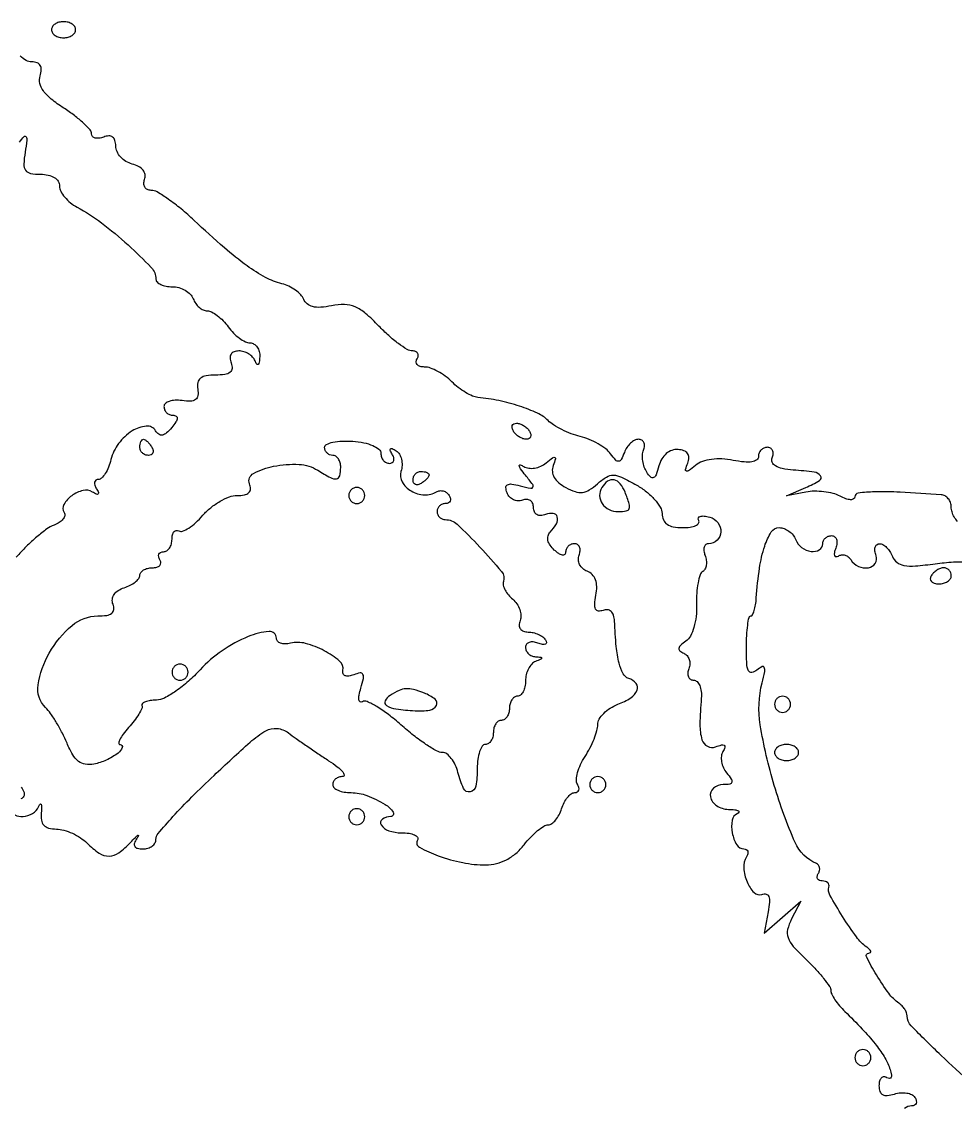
# Model space of a CAD drawing. Extents: x 254 to 922, y 86 to 1093.
# Drawn here: x 378.3 to 494.5, y 219.9 to 355 of the extents above; entities that cross this region are included whole.
import ezdxf

# ---------------------------------------------------------------- set-up
doc = ezdxf.new("R2010")
doc.units = 0

msp = doc.modelspace()

# ---------------------------------------------------------------- linework, layer by layer
for points in [[(382, 354, 0.148195), (382.115568, 353.618646, 0.098894), (382.440625, 353.29375, 0.082425), (382.926543, 353.074694, 0.064853), (383.5, 353, 0.064853), (384.073457, 353.074694, 0.082425), (384.559375, 353.29375, 0.098894), (384.884432, 353.618646, 0.148195), (385, 354, 0.148195), (384.884432, 354.381354, 0.098894), (384.559375, 354.70625, 0.082425), (384.073457, 354.925306, 0.064853), (383.5, 355, 0.064853), (382.926543, 354.925306, 0.082425), (382.440625, 354.70625, 0.098894), (382.115568, 354.381354, 0.148195)], [(441.5, 304, -0.076764), (441.661825, 303.617617, -0.154201), (441.642737, 303.29375, -0.186277), (441.449529, 303.079239, -0.117858), (441.118034, 303, -0.085235), (440.689814, 303.073533, -0.053414), (440.230237, 303.29375, -0.051777), (439.810561, 303.617474, -0.064269), (439.5, 304, -0.076764), (439.338175, 304.382383, -0.154201), (439.357263, 304.70625, -0.186277), (439.550471, 304.920761, -0.117858), (439.881966, 305, -0.085235), (440.310186, 304.926467, -0.053414), (440.769763, 304.70625, -0.051777), (441.189439, 304.382526, -0.064269)], [(422.997995, 301.25, 0.083336), (423.078906, 300.772617, 0.092671), (423.310497, 300.367188, 0.100389), (423.654919, 300.096062, 0.117226), (424.059017, 300, 0.132745), (424.403738, 300.093162, 0.19028), (424.59735, 300.339137, 0.143226), (424.599686, 300.712617, 0.068937), (424.404508, 301.154508, -0.02892), (424.152518, 301.620469, -0.335981), (424.193177, 301.810911, -0.299159), (424.398714, 301.837955, -0.025763), (424.886169, 301.570352, -0.120635), (425.29924, 301.150378, -0.07597), (425.559169, 300.509582, -0.068858), (425.632156, 299.75327, -0.066608), (425.498887, 298.996494, 0.212739), (425.646391, 297.683778, 0.130125), (426.772313, 296.567987, 0.115777), (428.418717, 296.073888, 0.154872), (429.921953, 296.451764, -0.10732), (430.328655, 296.595517, -0.099532), (430.770231, 296.563455, -0.095796), (431.178663, 296.36013, -0.091331), (431.489919, 296.016312, -0.080893), (431.650552, 295.627895, -0.159256), (431.622439, 295.298542, -0.183522), (431.412891, 295.079835, -0.111402), (431.059017, 295, 0.093332), (430.654762, 294.923877, 0.09642), (430.311086, 294.70625, 0.099167), (430.081062, 294.381556, 0.105053), (430, 294, 0.100842), (430.077756, 293.618388, 0.098351), (430.29894, 293.29375, 0.09751), (430.629259, 293.076277, 0.097263), (431.017666, 293, -0.189902), (432.475212, 292.425709, -0.01671), (435.335234, 289.573185, -0.014869), (438.023619, 286.5299, -0.259493), (438.259274, 285.277823, 0.14163), (438.240578, 284.814861, 0.060011), (438.462066, 284.228041, 0.052725), (438.867561, 283.617333, 0.04668), (439.407254, 283.076972, -0.070056), (439.929728, 282.502682, -0.065604), (440.287328, 281.79394, -0.069895), (440.432842, 281.063746, -0.106285), (440.33357, 280.426887, 0.087771), (440.22161, 279.848829, 0.158226), (440.361733, 279.392015, 0.156254), (440.745289, 279.100848, 0.085033), (441.333994, 279, -0.05733), (441.971433, 278.92667, -0.050123), (442.606717, 278.709615, -0.052853), (443.145919, 278.390053, -0.094432), (443.492921, 278.011454, -0.1144), (443.606889, 277.674071, -0.32948), (443.487528, 277.474315, -0.155351), (443.131719, 277.443138, -0.036408), (442.551938, 277.618443, 0.062551), (441.958032, 277.764706, 0.10915), (441.455882, 277.713861, 0.151163), (441.125847, 277.479041, 0.164546), (441, 277.106989, 0.110066), (441.095479, 276.678508, 0.09357), (441.367188, 276.301987, 0.088617), (441.772628, 276.035002, 0.085831), (442.25, 275.921053, -0.011437), (442.903389, 275.864758, -0.382689), (443, 275.757018, -0.295955), (442.909806, 275.617987, -0.009076), (442.25, 275.337719, 0.113869), (441.771682, 275.003208, 0.064373), (441.367188, 274.418476, 0.059088), (441.09311, 273.687147, 0.060204), (441, 272.916667, -0.050201), (440.926177, 272.183242, -0.070178), (440.70625, 271.563021, -0.090315), (440.38175, 271.145793, -0.184457), (440, 271, 0.148195), (439.618646, 270.884432, 0.098894), (439.29375, 270.559375, 0.082425), (439.074694, 270.073457, 0.064853), (439, 269.5, -0.064853), (438.925306, 268.926543, -0.082425), (438.70625, 268.440625, -0.098894), (438.381354, 268.115568, -0.148195), (438, 268, 0.148195), (437.618646, 267.884432, 0.098894), (437.29375, 267.559375, 0.082425), (437.074694, 267.073457, 0.064853), (437, 266.5, -0.064853), (436.925306, 265.926543, -0.082425), (436.70625, 265.440625, -0.098894), (436.381354, 265.115568, -0.148195), (436, 265, 0.254951), (435.615738, 264.790443, 0.06271), (435.29375, 264.11875, 0.048861), (435.072766, 263.149251, 0.031626), (435, 262, -0.04225), (434.814459, 259.808184, -0.308619), (434.120175, 259.088723, -0.349453), (433.289967, 259.508209, -0.046197), (432.589356, 261.5, 0.046058), (432.253202, 262.456511, 0.056714), (431.764544, 263.265625, 0.067192), (431.205994, 263.818171, 0.162871), (430.662601, 264, -0.129762), (429.941803, 264.190268, -0.017852), (428.60823, 265.01131, -0.019502), (427.07042, 266.124472, -0.015379), (425.493541, 267.442758, 0.018727), (423.944138, 268.72055, 0.027888), (422.490557, 269.707359, 0.026712), (421.274503, 270.351682, 0.25199), (420.704754, 270.317528, -0.267657), (420.417788, 270.308767, -0.245713), (420.250596, 270.555057, -0.080658), (420.278385, 271.152702, -0.02498), (420.508266, 272.026042, 0.019129), (420.836077, 273.214772, 0.181552), (420.769672, 273.729234, 0.322682), (420.418625, 273.90271, 0.05032), (419.627395, 273.68726, -0.051131), (419.003744, 273.518525, -0.131756), (418.543189, 273.564708, -0.210944), (418.29574, 273.808394, -0.147162), (418.261996, 274.204235, 0.274908), (417.858927, 275.383397, 0.055926), (415.951026, 276.669495, 0.054598), (413.62096, 277.579419, 0.125164), (411.75, 277.605955, -0.054818), (411.080172, 277.521567, -0.088368), (410.514063, 277.613205, -0.123514), (410.139658, 277.859865, -0.18778), (410, 278.21862, 0.439833), (409.075009, 279.066724, 0.076437), (406.482122, 278.434267, 0.05289), (403.231646, 276.669028, 0.056549), (400.503632, 274.294808, -0.026536), (399.042678, 272.860815, -0.029591), (397.488002, 271.644578, -0.030865), (396.055958, 270.780348, -0.117562), (395.050899, 270.526684, 0.030566), (394.29132, 270.470152, 0.056047), (393.690308, 270.318366, 0.088104), (393.327269, 270.103156, 0.312683), (393.262888, 269.854988, -0.200092), (393.247047, 269.484165, -0.026888), (392.870758, 268.781107, -0.02762), (392.307327, 267.958268, -0.019984), (391.595012, 267.104988, 0.021093), (390.922881, 266.296205, 0.047161), (390.500768, 265.61834, 0.098982), (390.380557, 265.176047, 0.434291), (390.545012, 265, -0.521557), (390.807114, 264.624437, -0.145276), (390.288184, 263.928494, -0.05207), (388.815211, 263.050536, -0.060877), (387.266922, 262.551404, -0.085987), (386.208886, 262.531615, -0.128499), (385.364516, 262.897047, -0.095657), (384.641227, 263.728369, -0.033158), (383.933732, 265.159984, 0.020541), (383.351161, 266.4177, 0.016992), (382.631732, 267.707405, 0.017326), (381.889976, 268.845867, 0.04335), (381.252399, 269.604744, -0.238715), (380.333432, 272.408397, -0.092032), (381.720283, 276.386242, -0.086103), (384.553952, 279.814023, -0.178928), (387.761976, 281, 0.03427), (388.869848, 281.076023, 0.129581), (389.505939, 281.341033, 0.213606), (389.75323, 281.796473, 0.111193), (389.658018, 282.448808, -0.117227), (389.573336, 283.081663, -0.123766), (389.786179, 283.670873, -0.103919), (390.293791, 284.163852, -0.064175), (391.051029, 284.516196, 0.040747), (391.796859, 284.82171, 0.050545), (392.42749, 285.227023, 0.059072), (392.861791, 285.665555, 0.167167), (393, 286.067388, -0.163747), (393.119716, 286.42314, -0.095911), (393.457961, 286.726045, -0.077093), (393.96274, 286.930721, -0.057899), (394.559017, 287, 0.066118), (395.110654, 287.073267, 0.138808), (395.478525, 287.29375, 0.191142), (395.607943, 287.620352, 0.139169), (395.5, 288, -0.082592), (395.343488, 288.3821, -0.161196), (395.3746, 288.70625, -0.182303), (395.586039, 288.921712, -0.108972), (395.940983, 289, 0.145596), (396.344835, 289.120145, 0.099271), (396.688914, 289.457961, 0.083321), (396.920819, 289.963045, 0.06614), (397, 290.559017, -0.054518), (397.061223, 291.118843, -0.117978), (397.249488, 291.505881, -0.189084), (397.52773, 291.661314, -0.174041), (397.849321, 291.593125, 0.23791), (398.31795, 291.552516, 0.04868), (399.078973, 291.946764, 0.041576), (399.959551, 292.627889, 0.028413), (400.842707, 293.534108, -0.043467), (401.819242, 294.477649, -0.039115), (402.977825, 295.275644, -0.041291), (404.136847, 295.824724, -0.090215), (405.100375, 296, 0.044947), (406.019902, 296.082828, 0.14507), (406.561928, 296.356658, 0.201434), (406.765737, 296.816347, 0.096846), (406.652487, 297.463222, -0.378762), (407.1303, 298.74147, -0.073606), (409.653453, 299.63968, -0.060987), (412.812987, 299.871461, -0.128107), (415.145591, 299.14115, 0.015923), (416.724587, 298.223599, 0.156157), (417.472406, 298.083846, 0.31319), (417.877586, 298.447976, 0.057985), (418, 299.5, 0.064853), (417.925306, 300.073457, 0.082425), (417.70625, 300.559375, 0.098894), (417.381354, 300.884432, 0.148195), (417, 301, -0.098977), (416.618361, 301.076294, -0.09793), (416.29375, 301.293574, -0.097959), (416.076345, 301.617992, -0.0991), (416, 301.9994, -0.292394), (416.235489, 302.367664, -0.055489), (417.027536, 302.631965, -0.043702), (418.157432, 302.772637, -0.026929), (419.497995, 302.7494, -0.031726), (420.873222, 302.563158, -0.051723), (421.996569, 302.213952, -0.068193), (422.753446, 301.759308, -0.226796)], [(394.5, 302, -0.082592), (394.656512, 301.6179, -0.161196), (394.6254, 301.29375, -0.182303), (394.413961, 301.078288, -0.108972), (394.059017, 301, -0.093332), (393.654762, 301.076123, -0.09642), (393.311086, 301.29375, -0.099167), (393.081062, 301.618444, -0.105053), (393, 302, -0.042167), (393.032345, 302.382849, -0.061769), (393.129539, 302.70625, -0.081139), (393.272352, 302.92554, -0.210953), (393.440983, 303, -0.151918), (393.65171, 302.934461, -0.038439), (393.933975, 302.70625, -0.035638), (394.231006, 302.382774, -0.029505)], [(429, 298.559017, -0.151918), (428.934461, 298.34829, -0.038439), (428.70625, 298.066025, -0.035638), (428.382774, 297.768994, -0.029505), (428, 297.5, -0.082592), (427.6179, 297.343488, -0.161196), (427.29375, 297.3746, -0.182303), (427.078288, 297.586039, -0.108972), (427, 297.940983, -0.093332), (427.076123, 298.345238, -0.09642), (427.29375, 298.688914, -0.099167), (427.618444, 298.918938, -0.105053), (428, 299, -0.042167), (428.382849, 298.967655, -0.061769), (428.70625, 298.870461, -0.081139), (428.92554, 298.727648, -0.210953)], [(450.5, 297, 0.146325), (450.228266, 295.990666, 0.144467), (450.553147, 294.992115, 0.131205), (451.404587, 294.262677, 0.112333), (452.559017, 294, 0.039048), (453.55025, 294.07753, 0.277452), (453.904535, 294.37437, 0.162841), (453.909929, 294.956897, 0.013206), (453.393011, 296.418213, 0.076228), (452.792803, 297.469985, 0.177224), (452.029826, 297.936992, 0.204975), (451.226889, 297.769295, 0.102097)], [(419, 296, 0.099038), (419.076342, 295.618362, 0.097945), (419.29375, 295.29375, 0.097945), (419.618362, 295.076342, 0.099038), (420, 295, 0.099038), (420.381638, 295.076342, 0.097945), (420.70625, 295.29375, 0.097945), (420.923658, 295.618362, 0.099038), (421, 296, 0.099038), (420.923658, 296.381638, 0.097945), (420.70625, 296.70625, 0.097945), (420.381638, 296.923658, 0.099038), (420, 297, 0.099038), (419.618362, 296.923658, 0.097945), (419.29375, 296.70625, 0.097945), (419.076342, 296.381638, 0.099038)], [(491.5, 286, 0.139169), (491.392057, 285.620352, 0.191142), (491.521475, 285.29375, 0.138808), (491.889346, 285.073267, 0.066118), (492.440983, 285, 0.062283), (493.037096, 285.074545, 0.080552), (493.542039, 285.29375, 0.097988), (493.879982, 285.618621, 0.153634), (494, 286, 0.092995), (493.928382, 286.381732, 0.096318), (493.723586, 286.70625, 0.099231), (493.418051, 286.923444, 0.105429), (493.059017, 287, 0.089642), (492.653442, 286.926698, 0.053229), (492.2129, 286.70625, 0.051032), (491.806203, 286.382515, 0.06081)], [(397, 274, 0.099038), (397.076342, 273.618362, 0.097945), (397.29375, 273.29375, 0.097945), (397.618362, 273.076342, 0.099038), (398, 273, 0.099038), (398.381638, 273.076342, 0.097945), (398.70625, 273.29375, 0.097945), (398.923658, 273.618362, 0.099038), (399, 274, 0.099038), (398.923658, 274.381638, 0.097945), (398.70625, 274.70625, 0.097945), (398.381638, 274.923658, 0.099038), (398, 275, 0.099038), (397.618362, 274.923658, 0.097945), (397.29375, 274.70625, 0.097945), (397.076342, 274.381638, 0.099038)], [(424.143237, 271.109687, 0.140434), (423.529374, 270.419548, 0.383598), (423.697894, 269.843593, 0.105318), (424.878434, 269.421054, 0.018284), (427.25, 269.189598, 0.05139), (429.075502, 269.266254, 0.239064), (429.911223, 269.855315, 0.362949), (429.744848, 270.640418, 0.074948), (428.418213, 271.393011, 0.024665), (427.051418, 271.841538, 0.083681), (426.121042, 271.935633, 0.091667), (425.257818, 271.716133, 0.033251)], [(472, 270, 0.099038), (472.076342, 269.618362, 0.097945), (472.29375, 269.29375, 0.097945), (472.618362, 269.076342, 0.099038), (473, 269, 0.099038), (473.381638, 269.076342, 0.097945), (473.70625, 269.29375, 0.097945), (473.923658, 269.618362, 0.099038), (474, 270, 0.099038), (473.923658, 270.381638, 0.097945), (473.70625, 270.70625, 0.097945), (473.381638, 270.923658, 0.099038), (473, 271, 0.099038), (472.618362, 270.923658, 0.097945), (472.29375, 270.70625, 0.097945), (472.076342, 270.381638, 0.099038)], [(472, 264, 0.148195), (472.115568, 263.618646, 0.098894), (472.440625, 263.29375, 0.082425), (472.926543, 263.074694, 0.064853), (473.5, 263, 0.064853), (474.073457, 263.074694, 0.082425), (474.559375, 263.29375, 0.098894), (474.884432, 263.618646, 0.148195), (475, 264, 0.148195), (474.884432, 264.381354, 0.098894), (474.559375, 264.70625, 0.082425), (474.073457, 264.925306, 0.064853), (473.5, 265, 0.064853), (472.926543, 264.925306, 0.082425), (472.440625, 264.70625, 0.098894), (472.115568, 264.381354, 0.148195)], [(449, 260, 0.099038), (449.076342, 259.618362, 0.097945), (449.29375, 259.29375, 0.097945), (449.618362, 259.076342, 0.099038), (450, 259, 0.099038), (450.381638, 259.076342, 0.097945), (450.70625, 259.29375, 0.097945), (450.923658, 259.618362, 0.099038), (451, 260, 0.099038), (450.923658, 260.381638, 0.097945), (450.70625, 260.70625, 0.097945), (450.381638, 260.923658, 0.099038), (450, 261, 0.099038), (449.618362, 260.923658, 0.097945), (449.29375, 260.70625, 0.097945), (449.076342, 260.381638, 0.099038)], [(419, 256, 0.099038), (419.076342, 255.618362, 0.097945), (419.29375, 255.29375, 0.097945), (419.618362, 255.076342, 0.099038), (420, 255, 0.099038), (420.381638, 255.076342, 0.097945), (420.70625, 255.29375, 0.097945), (420.923658, 255.618362, 0.099038), (421, 256, 0.099038), (420.923658, 256.381638, 0.097945), (420.70625, 256.70625, 0.097945), (420.381638, 256.923658, 0.099038), (420, 257, 0.099038), (419.618362, 256.923658, 0.097945), (419.29375, 256.70625, 0.097945), (419.076342, 256.381638, 0.099038)], [(482, 226, 0.099038), (482.076342, 225.618362, 0.097945), (482.29375, 225.29375, 0.097945), (482.618362, 225.076342, 0.099038), (483, 225, 0.099038), (483.381638, 225.076342, 0.097945), (483.70625, 225.29375, 0.097945), (483.923658, 225.618362, 0.099038), (484, 226, 0.099038), (483.923658, 226.381638, 0.097945), (483.70625, 226.70625, 0.097945), (483.381638, 226.923658, 0.099038), (483, 227, 0.099038), (482.618362, 226.923658, 0.097945), (482.29375, 226.70625, 0.097945), (482.076342, 226.381638, 0.099038)]]:
    msp.add_lwpolyline(points, format="xyb", close=True)
for points in [[(494.771811, 292.780631, -0.055185), (494.367188, 293.330016, -0.055195), (494.092602, 293.954476, -0.076145), (494, 294.559017, 0.084232), (493.90547, 295.116162, 0.087377), (493.632813, 295.603096, 0.092826), (493.227039, 295.945509, 0.111473), (492.75, 296.089821, 0.004985), (487.641181, 296.40576, 0.0191), (484.454846, 296.449092, 0.023815), (482.422765, 296.302083, 0.379533), (482, 295.825355, -0.274989), (481.846389, 295.567171, -0.137169), (481.46232, 295.479374, -0.074899), (480.870054, 295.59784, -0.036131), (480.161673, 295.913475, 0.059753), (479.283129, 296.256287, 0.033498), (478.154926, 296.468234, 0.032932), (476.969729, 296.530976, 0.045597), (475.911673, 296.420451), (473.5, 295.943584), (475.895184, 296.993275, 0.029549), (477.599774, 297.863704, 0.443296), (477.720889, 298.446027, 0.205911), (476.953323, 298.901119, 0.013248), (474.307406, 299.1734, -0.028228), (472.969552, 299.351697, -0.086417), (472.11668, 299.674023, -0.164391), (471.722199, 300.131875, -0.190175), (471.716787, 300.704341, 0.077016), (471.823712, 301.19949, 0.125361), (471.74275, 301.6194, 0.151998), (471.4885, 301.89697, 0.132653), (471.106989, 302, 0.1007), (470.684546, 301.914049, 0.09832), (470.325178, 301.669531, 0.097545), (470.084444, 301.30437, 0.097401), (470, 300.875, -0.241067), (469.779002, 300.443264, -0.117525), (469.191216, 300.201237, -0.064556), (468.215667, 300.174214, -0.024044), (466.85684, 300.378632, 0.036896), (465.457698, 300.552506, 0.045641), (464.146112, 300.498255, 0.051347), (463.017779, 300.22791, 0.08626), (462.169609, 299.753632, -0.00912), (461.307935, 299.079738, -0.239071), (461.027026, 299.02974, -0.413924), (460.924883, 299.219998, -0.016333), (461.2029, 300.045472, 0.082071), (461.335295, 300.720222, 0.165416), (461.178047, 301.232392, 0.152225), (460.727355, 301.569997, 0.066497), (459.98857, 301.725908, 0.105338), (459.227253, 301.622721, 0.09106), (458.528727, 301.216965, 0.082375), (457.965689, 300.546545, 0.066681), (457.598465, 299.680436, -0.019133), (457.250799, 298.580392, -0.19055), (456.937703, 298.224104, -0.332986), (456.582321, 298.284971, -0.046582), (456.092546, 298.909316, -0.060572), (455.783334, 299.547636, -0.047071), (455.602745, 300.298472, -0.048305), (455.568909, 301.042823, -0.078989), (455.699509, 301.659316, 0.076459), (455.81075, 302.171699, 0.124823), (455.728455, 302.606174, 0.152102), (455.467618, 302.893307, 0.133652), (455.075604, 303, 0.123212), (454.59358, 302.879387, 0.064495), (454.086729, 302.518162, 0.058102), (453.633192, 301.986993, 0.05612), (453.307789, 301.359701, -0.025242), (452.917257, 300.477816, -0.257302), (452.598575, 300.259904, -0.239818), (452.227648, 300.405765, -0.022311), (451.589173, 301.194057, 0.072189), (450.982109, 301.807354, 0.032423), (450.032673, 302.431506, 0.031249), (448.92588, 302.971966, 0.036968), (447.819927, 303.335857, -0.03037), (446.69576, 303.689389, -0.024358), (445.534239, 304.199916, -0.024982), (444.504065, 304.779911, -0.055725), (443.802366, 305.340491, 0.089145), (442.497127, 306.24805, 0.028042), (440.274541, 307.119556, 0.027403), (437.674138, 307.819195, 0.029759), (435.083333, 308.20687, -0.082901), (434.412427, 308.381368, -0.030698), (433.544271, 308.834726, -0.029406), (432.63936, 309.455709, -0.031304), (431.833333, 310.166667, 0.037828), (431.016741, 310.868237, 0.034687), (430.08058, 311.461458, 0.0365), (429.168358, 311.87157, 0.087606), (428.440983, 312, -0.066118), (427.889346, 312.073267, -0.138808), (427.521475, 312.29375, -0.191142), (427.392057, 312.620352, -0.139169), (427.5, 313, 0.097401), (427.643287, 313.381385, 0.174956), (427.583765, 313.70625, 0.170615), (427.328355, 313.923661, 0.092066), (426.91728, 314, -0.138443), (426.277654, 314.180565, -0.022484), (425.198028, 314.911648, -0.023325), (423.974218, 315.915209, -0.01865), (422.750672, 317.103482, 0.024218), (421.088166, 318.682484, 0.077077), (419.79169, 319.490559, 0.097063), (418.485926, 319.768866, 0.053519), (416.854352, 319.62087, -0.031161), (415.505775, 319.437569, -0.0755), (414.506239, 319.515613, -0.110711), (413.814379, 319.849103, -0.134478), (413.389585, 320.427141, 0.098351), (413.028146, 321.000483, 0.047785), (412.372553, 321.571722, 0.044844), (411.5503, 322.05529, 0.048814), (410.677642, 322.368354, -0.062034), (408.644067, 323.158989, -0.032647), (406.343603, 324.601221, -0.023255), (403.516351, 326.849231, -0.008706), (399.759368, 330.25, 0.015524), (398.128843, 331.685973, 0.019881), (396.538008, 332.898437, 0.018138), (395.156698, 333.793995, 0.135555), (394.410803, 334, -0.111613), (393.93826, 334.106814, -0.147262), (393.613024, 334.40202, -0.136875), (393.490418, 334.846273, -0.091158), (393.587942, 335.368578, 0.135367), (393.645301, 335.956168, 0.126914), (393.396665, 336.50661, 0.100167), (392.848678, 336.962934, 0.059805), (392.056558, 337.274959, -0.072613), (391.270543, 337.607975, -0.070615), (390.604114, 338.154335, -0.075774), (390.154558, 338.823117, -0.110589), (390, 339.513369, 0.068936), (389.90409, 340.205712, 0.164455), (389.614108, 340.628396, 0.174752), (389.141286, 340.773359, 0.07964), (388.5, 340.638374, -0.055347), (387.925605, 340.488136, -0.099262), (387.440625, 340.513683, -0.1467), (387.122544, 340.705141, -0.186532), (387, 341.022192, 0.185112), (386.80885, 341.520811, 0.022982), (385.978426, 342.363421, 0.024616), (384.854246, 343.305523, 0.018046), (383.522302, 344.240807, -0.025416), (381.959515, 345.372931, -0.06547), (380.998675, 346.379236, -0.098495), (380.560387, 347.321982, -0.136024), (380.58969, 348.25, 0.059951), (380.730736, 349.015567, 0.151192), (380.598747, 349.560408, 0.174596), (380.200792, 349.887054, 0.085607), (379.545949, 350, -0.128423), (378.854685, 350.180526, -0.057798), (378.089237, 350.734375, -0.051812)], [(378.002158, 340, -0.026117), (378.601213, 340.699558, -0.50224), (378.845278, 340.670015, -0.163186), (378.931177, 340.23724, -0.007734), (378.716961, 338.75, 0.028249), (378.563044, 337.246771, 0.165351), (378.781113, 336.494606, 0.199212), (379.385053, 336.109544, 0.043608), (380.638672, 336, -0.052873), (381.593434, 335.898755, -0.086198), (382.346992, 335.594916, -0.111127), (382.826693, 335.123598, -0.144204), (383, 334.535184, 0.119929), (383.15716, 333.889391, 0.05387), (383.642435, 333.156836, 0.048998), (384.350405, 332.456231, 0.04775), (385.187014, 331.899913, -0.039209), (388.214201, 329.96054, -0.02276), (391.53632, 327.198135, -0.016555), (394.424151, 324.385057, -0.193721), (395, 322.954545, 0.200866), (395.152691, 322.5898, 0.084854), (395.596719, 322.280398, 0.064909), (396.253809, 322.070173, 0.045032), (397.031385, 322, -0.068006), (397.850994, 321.888006, -0.06271), (398.635134, 321.559375, -0.06668), (399.267132, 321.073641, -0.104363), (399.638374, 320.5, 0.062952), (399.945872, 319.926467, 0.060996), (400.389243, 319.440625, 0.066092), (400.895137, 319.111171, 0.111774), (401.38623, 319, -0.12274), (401.936087, 318.862956, -0.04118), (402.637579, 318.4125, -0.038057), (403.361869, 317.765334, -0.035258), (404, 317, 0.038332), (404.646083, 316.234732, 0.039803), (405.393849, 315.5875, 0.043072), (406.128761, 315.139145, 0.115942), (406.720759, 315, -0.138112), (407.202262, 314.864412, -0.105548), (407.601032, 314.485937, -0.09019), (407.855195, 313.91877, -0.071744), (407.921053, 313.25, -0.021021), (407.862835, 312.583427, -0.185333), (407.724694, 312.327933, -0.449116), (407.54862, 312.351958, -0.051902), (407.337719, 312.75, 0.093567), (407.031283, 313.227958, 0.065525), (406.533923, 313.632813, 0.063467), (405.929853, 313.906639, 0.074848), (405.309678, 314, 0.08699), (404.719015, 313.896453, 0.166532), (404.348168, 313.598326, 0.157784), (404.226208, 313.121995, 0.076165), (404.361626, 312.5, -0.102374), (404.474719, 311.809619, -0.221038), (404.233192, 311.341981, -0.133498), (403.589479, 311.074711, -0.03204), (402.424778, 311, 0.038167), (401.24647, 310.909925, 0.129535), (400.545577, 310.605105, 0.179928), (400.21613, 310.063991, 0.089537), (400.206163, 309.25, -0.073449), (400.222209, 308.436448, -0.205383), (399.938834, 307.955063, -0.155468), (399.323382, 307.747583, -0.038731), (398.25, 307.812858, 0.044738), (397.388427, 307.85489, 0.070386), (396.660937, 307.7216, 0.098531), (396.173879, 307.443905, 0.217378), (396, 307.062858, 0.104753), (396.085906, 306.657314, 0.099115), (396.329718, 306.312215, 0.096501), (396.693983, 306.08092, 0.093603), (397.122445, 306, -0.135915), (397.517368, 305.890627, -0.291508), (397.652842, 305.619344, -0.122183), (397.484184, 305.153405, -0.025571), (396.960716, 304.452666, -0.036259), (396.322911, 303.788575, -0.135014), (395.809484, 303.53119, -0.206723), (395.368146, 303.625911, -0.099856), (394.965445, 304.055911, 0.285509), (393.790256, 304.639624, 0.119891), (392.051942, 304.036698, 0.088059), (390.357115, 302.463589, 0.100602), (389.403399, 300.471135, -0.034034), (389.096225, 299.525066, -0.046094), (388.686131, 298.725896, -0.054399), (388.240889, 298.169555, -0.199375), (387.832575, 298, 0.154058), (387.530965, 297.90481, 0.191499), (387.370806, 297.660863, 0.129291), (387.391201, 297.287811, 0.060524), (387.595492, 296.845492, -0.028921), (387.847766, 296.379003, -0.337512), (387.806645, 296.188958, -0.297903), (387.600362, 296.162486, -0.025541), (387.110704, 296.431581, 0.200039), (385.927145, 296.621016, 0.097544), (384.512278, 295.971048, 0.109226), (383.552539, 294.894515, 0.272481), (383.574393, 293.87963, -0.195295), (383.641033, 293.486317, -0.115491), (383.431824, 293.050843, -0.082636), (382.966947, 292.636426, -0.052048), (382.313382, 292.31329, 0.068439), (381.426183, 291.837974, 0.019183), (380.187488, 290.862923, 0.018968), (378.857434, 289.640747, 0.018923), (377.622747, 288.320352, -0.021759)], [(377.421528, 256.22595, 0.144237), (378.454816, 256.028927, 0.109634), (379.650145, 256.42038, 0.155889), (380.387571, 257.25, -0.067126), (380.58026, 257.563303, -0.558677), (380.71411, 257.545313, -0.11671), (380.776751, 257.212162, -0.015875), (380.720904, 256.5, 0.065677), (380.740428, 255.577427, 0.14984), (381.040112, 254.956706, 0.144007), (381.646147, 254.595495, 0.058961), (382.604838, 254.466591, -0.065329), (383.535832, 254.329364, -0.038174), (384.595628, 253.938747, -0.037514), (385.614603, 253.376197, -0.051538), (386.426266, 252.716591, 0.047527), (387.939295, 251.466775, 0.153773), (389.173314, 251.098153, 0.155144), (390.388904, 251.504647, 0.048641), (391.839707, 252.79713, -0.007176), (392.443495, 253.43215, -0.057752), (392.756008, 253.685321, -0.745324), (392.815356, 253.633739, -0.041621), (392.627555, 253.29713, 0.059114), (392.328229, 252.713666, 0.223659), (392.361824, 252.315439, 0.211524), (392.694687, 252.072917, 0.053239), (393.377555, 252, 0.071158), (393.997589, 252.08869, 0.086555), (394.523407, 252.347135, 0.100305), (394.874941, 252.731094, 0.136182), (395, 253.181738, -0.178814), (395.265745, 253.901057, -0.00729), (397.124175, 256.009933, -0.011941), (399.460442, 258.463976, -0.0081), (402.231236, 261.150175, -0.004852), (406.716215, 265.278314, -0.053644), (408.6884, 266.707529, -0.158715), (410.074413, 266.995876, -0.132421), (411.481236, 266.44536, 0.005591), (412.46545, 265.735072, 0.002432), (413.788238, 264.812355, 0.002406), (415.203708, 263.845211, 0.003202), (416.5, 262.980661, -0.017895), (417.569918, 262.220746, -0.04825), (418.251562, 261.586001, -0.155142), (418.423434, 261.197756, -0.445593), (418.25, 261.003738, 0.078467), (417.772495, 260.926872, 0.09033), (417.367188, 260.707348, 0.100448), (417.096196, 260.381677, 0.124078), (417, 260, 0.213821), (417.171405, 259.617511, 0.08004), (417.678231, 259.29375, 0.060889), (418.424879, 259.073302, 0.04139), (419.30887, 259, -0.091332), (421.245196, 258.643328, -0.044185), (423.518998, 257.537572, -0.113547), (424.529439, 256.563511, -0.586912), (424.25, 256.031803, 0.144057), (423.182752, 255.688072, 0.406795), (423.041464, 254.992394, 0.17118), (423.996017, 254.252491, 0.080251), (425.559017, 254, -0.033882), (426.501776, 253.936041, -0.072182), (427.20246, 253.734865, -0.139449), (427.553498, 253.438698, -0.294725), (427.560204, 253.097411, 0.428871), (427.795923, 252.199457, 0.038761), (430.15033, 251.130176, 0.038383), (433.185437, 250.283328, 0.048881), (436.076643, 250, 0.063044), (437.382575, 250.165318, 0.05834), (438.643174, 250.651924, 0.055832), (439.805634, 251.441224, 0.049101), (440.82134, 252.5, -0.023674), (441.650409, 253.457074, -0.028937), (442.515297, 254.265625, -0.029655), (443.302082, 254.844838, -0.144826), (443.826532, 255, 0.157881), (444.270438, 255.143751, 0.062005), (444.746574, 255.5875, 0.053218), (445.180338, 256.234771, 0.044213), (445.5, 257, -0.042216), (445.816116, 257.765303, -0.051707), (446.239601, 258.4125, -0.06038), (446.700669, 258.8573, -0.163132), (447.126405, 259, 0.126504), (447.451654, 259.083629, 0.188968), (447.637212, 259.306668, 0.147704), (447.646372, 259.644539, 0.071972), (447.472821, 260.043976, -0.157598), (447.333324, 260.611677, -0.048415), (447.483085, 261.492406, -0.043057), (447.854283, 262.505382, -0.035698), (448.413804, 263.508793, 0.026112), (449.020926, 264.550164, 0.024113), (449.534055, 265.676742, 0.024873), (449.892305, 266.724547, 0.070042), (450, 267.489568, -0.134101), (450.182106, 268.156342, -0.062605), (450.734375, 268.87048, -0.055422), (451.543761, 269.520658, -0.050718), (452.5, 270, 0.051547), (454.104499, 270.807626, 0.152373), (454.88941, 271.741308, 0.278007), (454.765395, 272.586492, 0.141186), (453.847555, 273.217482, -0.192906), (453.146533, 273.811407, -0.061209), (452.648828, 275.115766, -0.037729), (452.299349, 277.191103, -0.011641), (452.083333, 280.356989, 0.063163), (451.958078, 281.082306, 0.130548), (451.656316, 281.567071, 0.164664), (451.207645, 281.771744, 0.117533), (450.656124, 281.698284, -0.113551), (450.076122, 281.616387, -0.267289), (449.729873, 281.857474, -0.131471), (449.618986, 282.471171, -0.026556), (449.770324, 283.578858, 0.048348), (449.869288, 284.648446, 0.086701), (449.714148, 285.514129, 0.106718), (449.30946, 286.155435, 0.10762), (448.677342, 286.570321, -0.090198), (448.126508, 286.905254, -0.095421), (447.741663, 287.406993, -0.099722), (447.581536, 287.99644, -0.108643), (447.670131, 288.582759, 0.069392), (447.795809, 289.12477, 0.117411), (447.729045, 289.583685, 0.152599), (447.48395, 289.886102, 0.147775), (447.106989, 290, 0.092788), (446.684412, 289.920898, 0.096255), (446.325178, 289.694668, 0.09927), (446.084755, 289.357165, 0.105661), (446, 288.960573, -0.199474), (445.878358, 288.667801, -0.244171), (445.599203, 288.580142, -0.106546), (445.149077, 288.763589, -0.034819), (444.583606, 289.210573, -0.056761), (444.063228, 289.805221, -0.096755), (443.799384, 290.408017, -0.121192), (443.811474, 290.969232, -0.126836), (444.083606, 291.45, 0.065648), (444.845663, 292.481497, 0.193823), (444.951149, 293.339853, 0.311269), (444.453584, 293.764635, 0.117925), (443.5, 293.638374, -0.074756), (442.889304, 293.503621, -0.14841), (442.410795, 293.614011, -0.165571), (442.107791, 293.958625, -0.098585), (442, 294.5, 0.100138), (441.895744, 295.015342, 0.147302), (441.603038, 295.368751, 0.144481), (441.159066, 295.505892, 0.095042), (440.629042, 295.411145, -0.104491), (440.063522, 295.320936, -0.099069), (439.498, 295.463855, -0.096571), (439.019808, 295.818092, -0.093841), (438.70386, 296.329344, -0.07602), (438.56147, 296.982459, -0.291458), (438.753396, 297.33022, -0.163071), (439.282583, 297.424331, -0.026201), (440.324818, 297.2134, 0.00977), (441.660037, 296.897191, 0.338726), (441.934438, 297.026438, 0.288223), (441.907031, 297.352634, 0.008049), (441, 298.518544, -0.01161), (440.392944, 299.310434, -0.111308), (440.224881, 299.698054, -0.568826), (440.348955, 299.807721, -0.057789), (440.793805, 299.605869, 0.107053), (441.39879, 299.399911, 0.068993), (442.142036, 299.41696, 0.064565), (442.904571, 299.644222, 0.068637), (443.566697, 300.055354, -0.009525), (444.382697, 300.706729, -0.260965), (444.645041, 300.744793, -0.397177), (444.737692, 300.552105, -0.014617), (444.445333, 299.718136, 0.114425), (444.342783, 298.982707, 0.10825), (444.570083, 298.260635, 0.088182), (445.133308, 297.587232, 0.051784), (446.005628, 296.996988, 0.04129), (447.185809, 296.485638, 0.110766), (448.090962, 296.389607, 0.112412), (448.942306, 296.689627, 0.043242), (449.94694, 297.451981, -0.043075), (451.069092, 298.304103, -0.150633), (451.936118, 298.538796, -0.105368), (452.963291, 298.282386, -0.015729), (454.85743, 297.281685, -0.038802), (456.05553, 296.470678, -0.043028), (457.069797, 295.509308, -0.047557), (457.773325, 294.546669, -0.133908), (457.993677, 293.75, 0.102953), (458.158759, 292.97089, 0.140452), (458.614954, 292.421582, 0.10649), (459.402645, 292.101034, 0.043603), (460.559017, 292, 0.034047), (461.501588, 292.064257, 0.072572), (462.201706, 292.266355, 0.140187), (462.551776, 292.563901, 0.293339), (462.557637, 292.906741, -0.223128), (462.523784, 293.201085, -0.245124), (462.729436, 293.398702, -0.100385), (463.224135, 293.440657, -0.035085), (463.929423, 293.308205, -0.167454), (464.958126, 292.622992, -0.175438), (465.321837, 291.463744, -0.194159), (464.849358, 290.424947, -0.19242), (463.786022, 290, 0.173591), (463.45227, 289.880527, 0.149638), (463.245246, 289.568782, 0.104954), (463.207181, 289.09396, 0.059385), (463.349337, 288.532025, -0.059785), (463.500817, 287.931221, -0.068534), (463.495315, 287.339607, -0.079187), (463.340617, 286.846847, -0.139643), (463.055243, 286.534142, 0.18007), (462.728477, 286.11389, 0.030548), (462.47942, 285.111374, 0.029997), (462.323006, 283.840385, 0.022707), (462.299014, 282.434801, -0.034761), (462.237446, 280.939652, -0.043998), (461.964682, 279.584244, -0.050454), (461.523658, 278.503201, -0.11926), (460.950096, 277.856552, 0.032331), (460.317636, 277.35294, 0.167587), (460.105992, 276.967, 0.266009), (460.224231, 276.643547, 0.078151), (460.693823, 276.359261, -0.117578), (461.106972, 276.062769, -0.098237), (461.375159, 275.592628, -0.090516), (461.456954, 275.020552, -0.082155), (461.336834, 274.435392, 0.071087), (461.211517, 273.886529, 0.119291), (461.28412, 273.421647, 0.152635), (461.539885, 273.115087, 0.144123), (461.93086, 273, -0.197638), (462.352523, 272.826553, -0.09787), (462.682599, 272.339063, -0.072792), (462.872128, 271.611217, -0.048825), (462.882325, 270.75, 0.016936), (462.712825, 267.484759, 0.076261), (462.967858, 265.596268, 0.199619), (463.63837, 264.767988, 0.219063), (464.664045, 264.701324, -0.025227), (465.403862, 264.943182, -0.209814), (465.744767, 264.892319, -0.35365), (465.829544, 264.644176, -0.050779), (465.577955, 264.126134, 0.11177), (465.381201, 263.553501, 0.069706), (465.403179, 262.84117, 0.064466), (465.630365, 262.103569, 0.066393), (466.036355, 261.456195, -0.022995), (466.620185, 260.682987, -0.223015), (466.684676, 260.288162, -0.295421), (466.421921, 260.058006, -0.03623), (465.622445, 260, 0.178216), (464.385508, 259.544654, 0.273103), (464.023195, 258.494209, 0.200793), (464.776667, 257.386651, 0.136342), (466.25, 256.921053, -0.019776), (467.05011, 256.861238, -0.086657), (467.503059, 256.727527, -0.423258), (467.558159, 256.55556, -0.174481), (467.356158, 256.373105, 0.262413), (466.71707, 255.563822, 0.08531), (466.740824, 253.984175, 0.085774), (467.289969, 252.509044, 0.266903), (468.175648, 252, -0.129472), (468.483629, 251.918891, -0.189653), (468.658036, 251.703621, -0.145552), (468.663583, 251.377157, -0.070489), (468.494469, 250.991051, 0.15806), (468.158551, 249.618655, 0.080515), (468.574926, 247.873131, 0.094807), (469.447459, 246.552613, 0.299573), (470.434218, 246.336383, -0.15621), (470.954202, 246.365789, -0.249991), (471.273909, 246.071889, -0.106627), (471.362347, 245.368309, -0.023656), (471.198403, 244.158705), (470.709054, 241.5), (473.000036, 243.5), (475.291018, 245.5), (474.125311, 243.278001, 0.060685), (473.627751, 241.96381, 0.14831), (473.682785, 240.941239, 0.097418), (474.337064, 239.855815, 0.017847), (475.979802, 238.169737, -0.014742), (477.136464, 236.997214, -0.019575), (478.112817, 235.861212, -0.017217), (478.841233, 234.875455, -0.151635), (479, 234.363978, 0.119207), (479.112118, 233.900395, 0.029163), (479.514063, 233.21892, 0.028228), (480.080156, 232.470612, 0.024888), (480.75, 231.757116, -0.011199), (482.921424, 229.567472, -0.022571), (484.512744, 227.729842, -0.028614), (485.632184, 226.132738, -0.051894), (486.325981, 224.698062, -0.02938), (486.53436, 223.994631, -0.127012), (486.524239, 223.562534, -0.333109), (486.32738, 223.41238, -0.141454), (485.988546, 223.507079, 0.149893), (485.613595, 223.605222, 0.191609), (485.290385, 223.46081, 0.131855), (485.071984, 223.070156, 0.061974), (485, 222.491629, 0.080923), (485.114524, 221.788652, 0.192126), (485.451023, 221.391258, 0.152997), (486.033182, 221.282362, 0.047187), (486.915843, 221.47329, -0.055621), (487.696361, 221.628426, -0.06322), (488.45784, 221.597037, -0.072852), (489.086637, 221.393591, -0.140631), (489.47486, 221.040677, -0.078483), (489.64163, 220.642827, -0.156365), (489.618015, 220.305699, -0.18517), (489.411287, 220.082158, -0.115069), (489.059017, 220, 0.190322), (488.191053, 219.657199, 0.33908)], [(496.462176, 222.858216, -0.011039), (492.726994, 226.284641, -0.007186), (489.010567, 229.95205, -0.196903), (488.5, 231.198274, 0.094741), (488.426041, 231.585097, 0.048649), (488.199465, 232.025611, 0.045937), (487.8683, 232.448731, 0.051523), (487.476902, 232.786475, -0.081799), (486.214305, 234.016234, -0.023361), (484.690996, 236.298118, -0.018756), (483.447328, 238.550995, -0.552123), (483.726947, 239.015313, 0.16398), (483.92619, 239.086887, 0.315555), (483.972381, 239.241942, 0.122816), (483.820508, 239.48087, 0.034364), (483.476902, 239.765313, -0.079277), (482.200138, 241.030881, -0.017734), (480.472967, 243.576654, -0.012359), (478.890567, 246.241014, -0.202572), (478.777616, 247.25, 0.144623), (478.777901, 247.535242, 0.139314), (478.623588, 247.779687, 0.111445), (478.329193, 247.943926, 0.071848), (477.940983, 248, -0.096615), (477.580506, 248.070312, -0.174358), (477.359094, 248.268661, -0.171257), (477.312451, 248.565579, -0.092807), (477.447214, 248.91459, 0.079604), (477.60329, 249.289267, 0.104264), (477.613666, 249.659046, 0.119417), (477.477799, 249.9654, 0.129522), (477.220108, 250.16459, -0.192137), (474.565966, 252.790682, -0.02978), (471.969592, 259.870059, -0.033075), (470.228958, 267.445541, -0.101757), (470.454403, 272.674349, 0.01075), (470.775352, 274.080483, 0.147921), (470.728456, 274.595491, 0.449053), (470.451532, 274.694118, 0.04772), (469.812882, 274.259669, -0.128059), (469.179647, 273.963106, -0.342264), (468.764259, 274.177398, -0.097413), (468.547118, 275.061729, -0.011642), (468.5, 277.085037, -0.012887), (468.538691, 278.58597, -0.021208), (468.657801, 279.84998, -0.016643), (468.825189, 280.827175, -0.355951), (469.037196, 281, 0.286489), (469.255276, 281.136128, 0.038673), (469.463327, 281.660937, 0.035019), (469.633597, 282.387787, 0.02238), (469.733494, 283.25, -0.018594), (470.134579, 286.95694, -0.042328), (470.774877, 289.696895, -0.06118), (471.595298, 291.456057, -0.258594), (472.576698, 292, -0.090911), (473.187824, 291.887958, -0.066684), (473.79532, 291.559375, -0.065296), (474.307233, 291.073416, -0.078809), (474.638374, 290.5, 0.141983), (475.3757, 289.527044, 0.12377), (476.559129, 289.035128, 0.17433), (477.569338, 289.237318, 0.26283), (478, 290, -0.109914), (478.08489, 290.381499, -0.099889), (478.325178, 290.70625, -0.095054), (478.684342, 290.924054, -0.089132), (479.106989, 291, -0.164546), (479.479041, 290.874153, -0.151163), (479.713861, 290.544118, -0.10915), (479.764706, 290.041968, -0.062551), (479.618443, 289.448062, 0.03703), (479.449562, 288.887009, 0.134924), (479.467935, 288.518929, 0.315874), (479.647326, 288.385146, 0.14665), (479.942356, 288.464374, -0.109749), (480.341291, 288.60323, -0.099868), (480.776225, 288.567159, -0.095102), (481.180273, 288.361176, -0.089269), (481.489919, 288.016312, 0.147494), (482.437003, 287.178346, 0.147022), (483.690734, 287.002285, 0.21302), (484.536796, 287.547216, 0.240808), (484.638374, 288.5, -0.057964), (484.491367, 289.074266, -0.102995), (484.525603, 289.559375, -0.148741), (484.730134, 289.877741, -0.177953), (485.06277, 290, -0.132148), (485.489871, 289.885112, -0.062742), (485.946575, 289.537298, -0.055707), (486.361776, 289.027318, -0.051446), (486.667214, 288.424843, 0.136341), (487.217266, 287.682073, 0.123145), (488.093134, 287.293757, 0.063524), (489.525478, 287.228717, 0.013795), (491.990544, 287.4987, -0.018327), (494.28025, 287.728498, -0.046399), (495.950805, 287.679445, -0.065882)], [(378.228354, 259.690303, -0.091849), (378.590443, 259.015491, -0.198646), (378.551006, 258.540812, -0.195944), (378.1875, 258.229167, 0.06463)]]:
    msp.add_lwpolyline(points, format="xyb")

doc.saveas('drawing.dxf')
